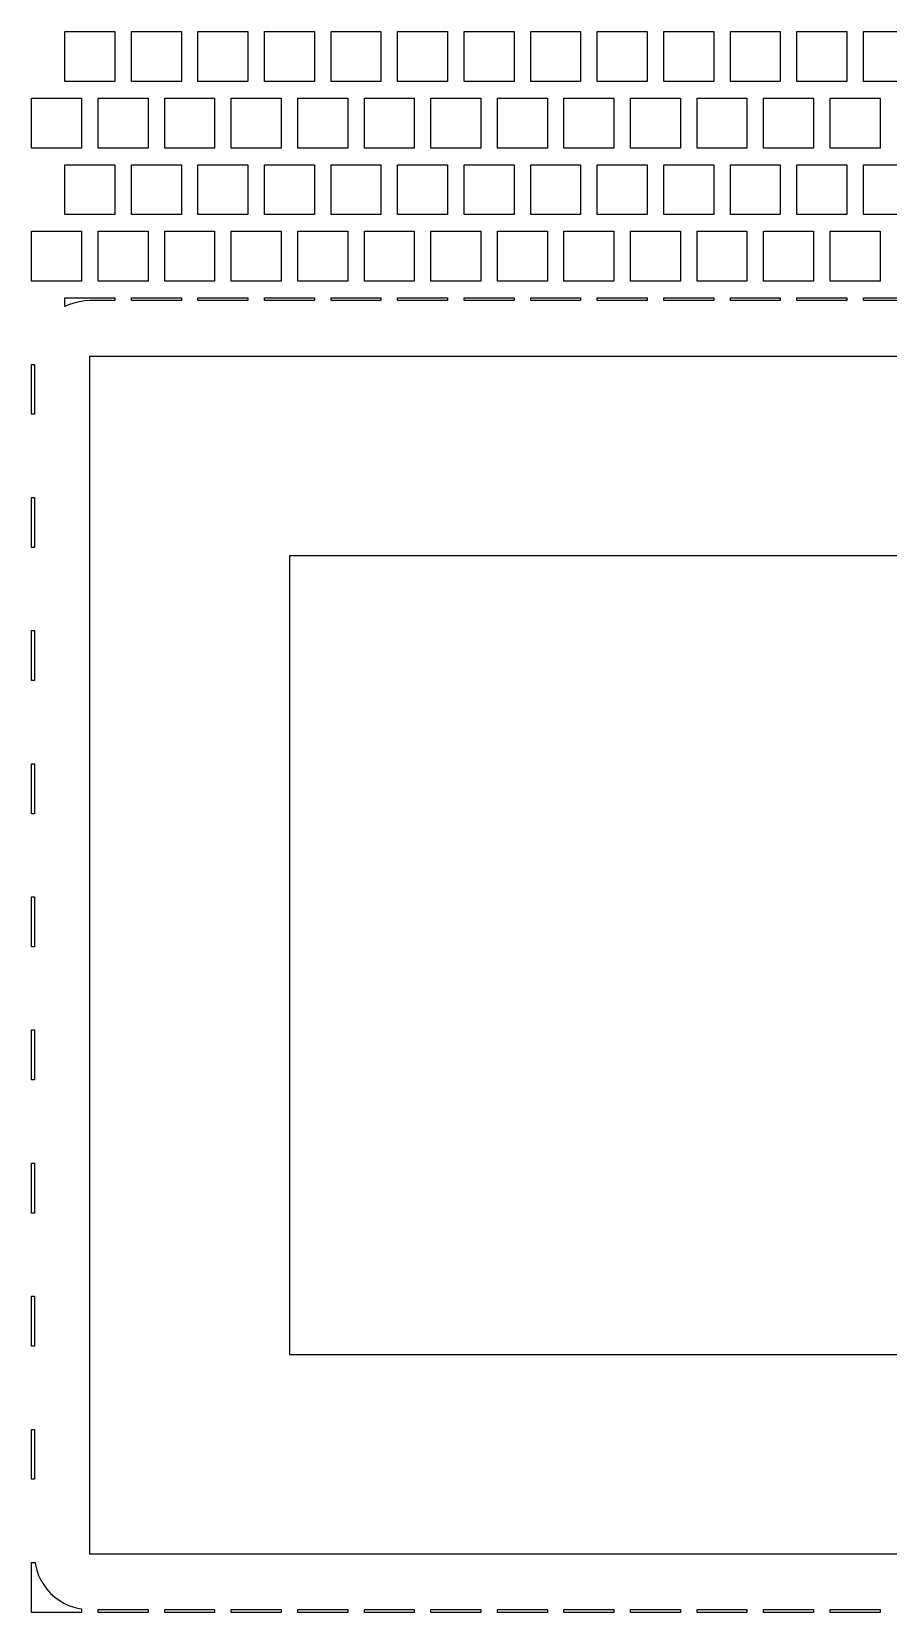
# Model space of a CAD drawing. Header units: metres. Extents: x 32 to 1978, y 32 to 1968.
# Drawn here: x 32.5 to 290, y 32.5 to 507.5 of the extents above; entities that cross this region are included whole.
import ezdxf

# ---------------------------------------------------------------- set-up
doc = ezdxf.new("R2010")
doc.units = ezdxf.units.M

msp = doc.modelspace()

# ---------------------------------------------------------------- linework, layer by layer
for points in [[(42.5, 492.5), (42.5, 507.5), (57.5, 507.5), (57.5, 492.5), (42.5, 492.5), (42.5, 492.5)], [(62.5, 492.5), (62.5, 507.5), (77.5, 507.5), (77.5, 492.5), (62.5, 492.5), (62.5, 492.5)], [(82.5, 492.5), (82.5, 507.5), (97.5, 507.5), (97.5, 492.5), (82.5, 492.5), (82.5, 492.5)], [(102.5, 492.5), (102.5, 507.5), (117.5, 507.5), (117.5, 492.5), (102.5, 492.5), (102.5, 492.5)], [(122.5, 492.5), (122.5, 507.5), (137.5, 507.5), (137.5, 492.5), (122.5, 492.5), (122.5, 492.5)], [(142.5, 492.5), (142.5, 507.5), (157.5, 507.5), (157.5, 492.5), (142.5, 492.5), (142.5, 492.5)], [(162.5, 492.5), (162.5, 507.5), (177.5, 507.5), (177.5, 492.5), (162.5, 492.5), (162.5, 492.5)], [(182.5, 492.5), (182.5, 507.5), (197.5, 507.5), (197.5, 492.5), (182.5, 492.5), (182.5, 492.5)], [(202.5, 492.5), (202.5, 507.5), (217.5, 507.5), (217.5, 492.5), (202.5, 492.5), (202.5, 492.5)], [(222.5, 492.5), (222.5, 507.5), (237.5, 507.5), (237.5, 492.5), (222.5, 492.5), (222.5, 492.5)], [(242.5, 492.5), (242.5, 507.5), (257.5, 507.5), (257.5, 492.5), (242.5, 492.5), (242.5, 492.5)], [(262.5, 492.5), (262.5, 507.5), (277.5, 507.5), (277.5, 492.5), (262.5, 492.5), (262.5, 492.5)], [(282.5, 492.5), (282.5, 507.5), (297.5, 507.5), (297.5, 492.5), (282.5, 492.5), (282.5, 492.5)], [(32.5, 472.5), (32.5, 487.5), (47.5, 487.5), (47.5, 472.5), (32.5, 472.5), (32.5, 472.5)], [(52.5, 472.5), (52.5, 487.5), (67.5, 487.5), (67.5, 472.5), (52.5, 472.5), (52.5, 472.5)], [(72.5, 472.5), (72.5, 487.5), (87.5, 487.5), (87.5, 472.5), (72.5, 472.5), (72.5, 472.5)], [(92.5, 472.5), (92.5, 487.5), (107.5, 487.5), (107.5, 472.5), (92.5, 472.5), (92.5, 472.5)], [(112.5, 472.5), (112.5, 487.5), (127.5, 487.5), (127.5, 472.5), (112.5, 472.5), (112.5, 472.5)], [(132.5, 472.5), (132.5, 487.5), (147.5, 487.5), (147.5, 472.5), (132.5, 472.5), (132.5, 472.5)], [(152.5, 472.5), (152.5, 487.5), (167.5, 487.5), (167.5, 472.5), (152.5, 472.5), (152.5, 472.5)], [(172.5, 472.5), (172.5, 487.5), (187.5, 487.5), (187.5, 472.5), (172.5, 472.5), (172.5, 472.5)], [(192.5, 472.5), (192.5, 487.5), (207.5, 487.5), (207.5, 472.5), (192.5, 472.5), (192.5, 472.5)], [(212.5, 472.5), (212.5, 487.5), (227.5, 487.5), (227.5, 472.5), (212.5, 472.5), (212.5, 472.5)], [(232.5, 472.5), (232.5, 487.5), (247.5, 487.5), (247.5, 472.5), (232.5, 472.5), (232.5, 472.5)], [(252.5, 472.5), (252.5, 487.5), (267.5, 487.5), (267.5, 472.5), (252.5, 472.5), (252.5, 472.5)], [(272.5, 472.5), (272.5, 487.5), (287.5, 487.5), (287.5, 472.5), (272.5, 472.5), (272.5, 472.5)], [(42.5, 452.5), (42.5, 467.5), (57.5, 467.5), (57.5, 452.5), (42.5, 452.5), (42.5, 452.5)], [(62.5, 452.5), (62.5, 467.5), (77.5, 467.5), (77.5, 452.5), (62.5, 452.5), (62.5, 452.5)], [(82.5, 452.5), (82.5, 467.5), (97.5, 467.5), (97.5, 452.5), (82.5, 452.5), (82.5, 452.5)], [(102.5, 452.5), (102.5, 467.5), (117.5, 467.5), (117.5, 452.5), (102.5, 452.5), (102.5, 452.5)], [(122.5, 452.5), (122.5, 467.5), (137.5, 467.5), (137.5, 452.5), (122.5, 452.5), (122.5, 452.5)], [(142.5, 452.5), (142.5, 467.5), (157.5, 467.5), (157.5, 452.5), (142.5, 452.5), (142.5, 452.5)], [(162.5, 452.5), (162.5, 467.5), (177.5, 467.5), (177.5, 452.5), (162.5, 452.5), (162.5, 452.5)], [(182.5, 452.5), (182.5, 467.5), (197.5, 467.5), (197.5, 452.5), (182.5, 452.5), (182.5, 452.5)], [(202.5, 452.5), (202.5, 467.5), (217.5, 467.5), (217.5, 452.5), (202.5, 452.5), (202.5, 452.5)], [(222.5, 452.5), (222.5, 467.5), (237.5, 467.5), (237.5, 452.5), (222.5, 452.5), (222.5, 452.5)], [(242.5, 452.5), (242.5, 467.5), (257.5, 467.5), (257.5, 452.5), (242.5, 452.5), (242.5, 452.5)], [(262.5, 452.5), (262.5, 467.5), (277.5, 467.5), (277.5, 452.5), (262.5, 452.5), (262.5, 452.5)], [(282.5, 452.5), (282.5, 467.5), (297.5, 467.5), (297.5, 452.5), (282.5, 452.5), (282.5, 452.5)], [(32.5, 432.5), (32.5, 447.5), (47.5, 447.5), (47.5, 432.5), (32.5, 432.5), (32.5, 432.5)], [(52.5, 432.5), (52.5, 447.5), (67.5, 447.5), (67.5, 432.5), (52.5, 432.5), (52.5, 432.5)], [(72.5, 432.5), (72.5, 447.5), (87.5, 447.5), (87.5, 432.5), (72.5, 432.5), (72.5, 432.5)], [(92.5, 432.5), (92.5, 447.5), (107.5, 447.5), (107.5, 432.5), (92.5, 432.5), (92.5, 432.5)], [(112.5, 432.5), (112.5, 447.5), (127.5, 447.5), (127.5, 432.5), (112.5, 432.5), (112.5, 432.5)], [(132.5, 432.5), (132.5, 447.5), (147.5, 447.5), (147.5, 432.5), (132.5, 432.5), (132.5, 432.5)], [(152.5, 432.5), (152.5, 447.5), (167.5, 447.5), (167.5, 432.5), (152.5, 432.5), (152.5, 432.5)], [(172.5, 432.5), (172.5, 447.5), (187.5, 447.5), (187.5, 432.5), (172.5, 432.5), (172.5, 432.5)], [(192.5, 432.5), (192.5, 447.5), (207.5, 447.5), (207.5, 432.5), (192.5, 432.5), (192.5, 432.5)], [(212.5, 432.5), (212.5, 447.5), (227.5, 447.5), (227.5, 432.5), (212.5, 432.5), (212.5, 432.5)], [(232.5, 432.5), (232.5, 447.5), (247.5, 447.5), (247.5, 432.5), (232.5, 432.5), (232.5, 432.5)], [(252.5, 432.5), (252.5, 447.5), (267.5, 447.5), (267.5, 432.5), (252.5, 432.5), (252.5, 432.5)], [(272.5, 432.5), (272.5, 447.5), (287.5, 447.5), (287.5, 432.5), (272.5, 432.5), (272.5, 432.5)], [(42.5, 424.87), (42.5, 427.5), (57.5, 427.5), (57.5, 426.67), (50, 426.67), (48.37, 426.59), (46.75, 426.35), (45.16, 425.95), (43.62, 425.4), (42.5, 424.87), (42.5, 424.87)], [(62.5, 426.67), (62.5, 427.5), (77.5, 427.5), (77.5, 426.67), (62.5, 426.67), (62.5, 426.67)], [(82.5, 426.67), (82.5, 427.5), (97.5, 427.5), (97.5, 426.67), (82.5, 426.67), (82.5, 426.67)], [(102.5, 426.67), (102.5, 427.5), (117.5, 427.5), (117.5, 426.67), (102.5, 426.67), (102.5, 426.67)], [(122.5, 426.67), (122.5, 427.5), (137.5, 427.5), (137.5, 426.67), (122.5, 426.67), (122.5, 426.67)], [(142.5, 426.67), (142.5, 427.5), (157.5, 427.5), (157.5, 426.67), (142.5, 426.67), (142.5, 426.67)], [(162.5, 426.67), (162.5, 427.5), (177.5, 427.5), (177.5, 426.67), (162.5, 426.67), (162.5, 426.67)], [(182.5, 426.67), (182.5, 427.5), (197.5, 427.5), (197.5, 426.67), (182.5, 426.67), (182.5, 426.67)], [(202.5, 426.67), (202.5, 427.5), (217.5, 427.5), (217.5, 426.67), (202.5, 426.67), (202.5, 426.67)], [(222.5, 426.67), (222.5, 427.5), (237.5, 427.5), (237.5, 426.67), (222.5, 426.67), (222.5, 426.67)], [(242.5, 426.67), (242.5, 427.5), (257.5, 427.5), (257.5, 426.67), (242.5, 426.67), (242.5, 426.67)], [(262.5, 426.67), (262.5, 427.5), (277.5, 427.5), (277.5, 426.67), (262.5, 426.67), (262.5, 426.67)], [(282.5, 426.67), (282.5, 427.5), (297.5, 427.5), (297.5, 426.67), (282.5, 426.67), (282.5, 426.67)], [(550, 217.5), (350, 50), (50, 50), (50, 410), (350, 410), (550, 242.5), (550, 237.5), (350, 350), (110, 350), (110, 110), (350, 110), (550, 222.5), (550, 217.5), (550, 217.5)], [(32.5, 392.5), (32.5, 407.5), (33.33, 407.5), (33.33, 392.5), (32.5, 392.5), (32.5, 392.5)], [(32.5, 352.5), (32.5, 367.5), (33.33, 367.5), (33.33, 352.5), (32.5, 352.5), (32.5, 352.5)], [(32.5, 352.5), (32.5, 367.5), (33.33, 367.5), (33.33, 352.5), (32.5, 352.5), (32.5, 352.5)], [(32.5, 312.5), (32.5, 327.5), (33.33, 327.5), (33.33, 312.5), (32.5, 312.5), (32.5, 312.5)], [(32.5, 312.5), (32.5, 327.5), (33.33, 327.5), (33.33, 312.5), (32.5, 312.5), (32.5, 312.5)], [(32.5, 272.5), (32.5, 287.5), (33.33, 287.5), (33.33, 272.5), (32.5, 272.5), (32.5, 272.5)], [(32.5, 272.5), (32.5, 287.5), (33.33, 287.5), (33.33, 272.5), (32.5, 272.5), (32.5, 272.5)], [(32.5, 232.5), (32.5, 247.5), (33.33, 247.5), (33.33, 232.5), (32.5, 232.5), (32.5, 232.5)], [(32.5, 232.5), (32.5, 247.5), (33.33, 247.5), (33.33, 232.5), (32.5, 232.5), (32.5, 232.5)], [(32.5, 192.5), (32.5, 207.5), (33.33, 207.5), (33.33, 192.5), (32.5, 192.5), (32.5, 192.5)], [(32.5, 192.5), (32.5, 207.5), (33.33, 207.5), (33.33, 192.5), (32.5, 192.5), (32.5, 192.5)], [(32.5, 152.5), (32.5, 167.5), (33.33, 167.5), (33.33, 152.5), (32.5, 152.5), (32.5, 152.5)], [(32.5, 152.5), (32.5, 167.5), (33.33, 167.5), (33.33, 152.5), (32.5, 152.5), (32.5, 152.5)], [(32.5, 112.5), (32.5, 127.5), (33.33, 127.5), (33.33, 112.5), (32.5, 112.5), (32.5, 112.5)], [(32.5, 112.5), (32.5, 127.5), (33.33, 127.5), (33.33, 112.5), (32.5, 112.5), (32.5, 112.5)], [(32.5, 72.5), (32.5, 87.5), (33.33, 87.5), (33.33, 72.5), (32.5, 72.5), (32.5, 72.5)], [(32.5, 72.5), (32.5, 87.5), (33.33, 87.5), (33.33, 72.5), (32.5, 72.5), (32.5, 72.5)], [(32.5, 32.5), (32.5, 47.5), (33.54, 47.5), (33.65, 46.75), (34.05, 45.16), (34.6, 43.62), (35.3, 42.14), (36.14, 40.74), (37.12, 39.43), (38.21, 38.21), (39.43, 37.12), (40.74, 36.14), (42.14, 35.3), (43.62, 34.6), (45.16, 34.05), (46.75, 33.65), (47.5, 33.54), (47.5, 32.5), (32.5, 32.5), (32.5, 32.5)], [(32.5, 32.5), (32.5, 47.5), (33.54, 47.5), (33.65, 46.75), (34.05, 45.16), (34.6, 43.62), (35.3, 42.14), (36.14, 40.74), (37.12, 39.43), (38.21, 38.21), (39.43, 37.12), (40.74, 36.14), (42.14, 35.3), (43.62, 34.6), (45.16, 34.05), (46.75, 33.65), (47.5, 33.54), (47.5, 32.5), (32.5, 32.5), (32.5, 32.5)], [(52.5, 32.5), (52.5, 33.33), (67.5, 33.33), (67.5, 32.5), (52.5, 32.5), (52.5, 32.5)], [(52.5, 32.5), (52.5, 33.33), (67.5, 33.33), (67.5, 32.5), (52.5, 32.5), (52.5, 32.5)], [(52.5, 32.5), (52.5, 33.33), (67.5, 33.33), (67.5, 32.5), (52.5, 32.5), (52.5, 32.5)], [(52.5, 32.5), (52.5, 33.33), (67.5, 33.33), (67.5, 32.5), (52.5, 32.5), (52.5, 32.5)], [(52.5, 32.5), (52.5, 33.33), (67.5, 33.33), (67.5, 32.5), (52.5, 32.5), (52.5, 32.5)], [(52.5, 32.5), (52.5, 33.33), (67.5, 33.33), (67.5, 32.5), (52.5, 32.5), (52.5, 32.5)], [(52.5, 32.5), (52.5, 33.33), (67.5, 33.33), (67.5, 32.5), (52.5, 32.5), (52.5, 32.5)], [(52.5, 32.5), (52.5, 33.33), (67.5, 33.33), (67.5, 32.5), (52.5, 32.5), (52.5, 32.5)], [(52.5, 32.5), (52.5, 33.33), (67.5, 33.33), (67.5, 32.5), (52.5, 32.5), (52.5, 32.5)], [(52.5, 32.5), (52.5, 33.33), (67.5, 33.33), (67.5, 32.5), (52.5, 32.5), (52.5, 32.5)], [(52.5, 32.5), (52.5, 33.33), (67.5, 33.33), (67.5, 32.5), (52.5, 32.5), (52.5, 32.5)], [(52.5, 32.5), (52.5, 33.33), (67.5, 33.33), (67.5, 32.5), (52.5, 32.5), (52.5, 32.5)], [(52.5, 32.5), (52.5, 33.33), (67.5, 33.33), (67.5, 32.5), (52.5, 32.5), (52.5, 32.5)], [(52.5, 32.5), (52.5, 33.33), (67.5, 33.33), (67.5, 32.5), (52.5, 32.5), (52.5, 32.5)], [(52.5, 32.5), (52.5, 33.33), (67.5, 33.33), (67.5, 32.5), (52.5, 32.5), (52.5, 32.5)], [(52.5, 32.5), (52.5, 33.33), (67.5, 33.33), (67.5, 32.5), (52.5, 32.5), (52.5, 32.5)], [(52.5, 32.5), (52.5, 33.33), (67.5, 33.33), (67.5, 32.5), (52.5, 32.5), (52.5, 32.5)], [(52.5, 32.5), (52.5, 33.33), (67.5, 33.33), (67.5, 32.5), (52.5, 32.5), (52.5, 32.5)], [(52.5, 32.5), (52.5, 33.33), (67.5, 33.33), (67.5, 32.5), (52.5, 32.5), (52.5, 32.5)], [(72.5, 32.5), (72.5, 33.33), (87.5, 33.33), (87.5, 32.5), (72.5, 32.5), (72.5, 32.5)], [(72.5, 32.5), (72.5, 33.33), (87.5, 33.33), (87.5, 32.5), (72.5, 32.5), (72.5, 32.5)], [(72.5, 32.5), (72.5, 33.33), (87.5, 33.33), (87.5, 32.5), (72.5, 32.5), (72.5, 32.5)], [(72.5, 32.5), (72.5, 33.33), (87.5, 33.33), (87.5, 32.5), (72.5, 32.5), (72.5, 32.5)], [(72.5, 32.5), (72.5, 33.33), (87.5, 33.33), (87.5, 32.5), (72.5, 32.5), (72.5, 32.5)], [(72.5, 32.5), (72.5, 33.33), (87.5, 33.33), (87.5, 32.5), (72.5, 32.5), (72.5, 32.5)], [(72.5, 32.5), (72.5, 33.33), (87.5, 33.33), (87.5, 32.5), (72.5, 32.5), (72.5, 32.5)], [(72.5, 32.5), (72.5, 33.33), (87.5, 33.33), (87.5, 32.5), (72.5, 32.5), (72.5, 32.5)], [(72.5, 32.5), (72.5, 33.33), (87.5, 33.33), (87.5, 32.5), (72.5, 32.5), (72.5, 32.5)], [(72.5, 32.5), (72.5, 33.33), (87.5, 33.33), (87.5, 32.5), (72.5, 32.5), (72.5, 32.5)], [(72.5, 32.5), (72.5, 33.33), (87.5, 33.33), (87.5, 32.5), (72.5, 32.5), (72.5, 32.5)], [(72.5, 32.5), (72.5, 33.33), (87.5, 33.33), (87.5, 32.5), (72.5, 32.5), (72.5, 32.5)], [(72.5, 32.5), (72.5, 33.33), (87.5, 33.33), (87.5, 32.5), (72.5, 32.5), (72.5, 32.5)], [(72.5, 32.5), (72.5, 33.33), (87.5, 33.33), (87.5, 32.5), (72.5, 32.5), (72.5, 32.5)], [(72.5, 32.5), (72.5, 33.33), (87.5, 33.33), (87.5, 32.5), (72.5, 32.5), (72.5, 32.5)], [(72.5, 32.5), (72.5, 33.33), (87.5, 33.33), (87.5, 32.5), (72.5, 32.5), (72.5, 32.5)], [(72.5, 32.5), (72.5, 33.33), (87.5, 33.33), (87.5, 32.5), (72.5, 32.5), (72.5, 32.5)], [(72.5, 32.5), (72.5, 33.33), (87.5, 33.33), (87.5, 32.5), (72.5, 32.5), (72.5, 32.5)], [(72.5, 32.5), (72.5, 33.33), (87.5, 33.33), (87.5, 32.5), (72.5, 32.5), (72.5, 32.5)], [(92.5, 32.5), (92.5, 33.33), (107.5, 33.33), (107.5, 32.5), (92.5, 32.5), (92.5, 32.5)], [(92.5, 32.5), (92.5, 33.33), (107.5, 33.33), (107.5, 32.5), (92.5, 32.5), (92.5, 32.5)], [(92.5, 32.5), (92.5, 33.33), (107.5, 33.33), (107.5, 32.5), (92.5, 32.5), (92.5, 32.5)], [(92.5, 32.5), (92.5, 33.33), (107.5, 33.33), (107.5, 32.5), (92.5, 32.5), (92.5, 32.5)], [(92.5, 32.5), (92.5, 33.33), (107.5, 33.33), (107.5, 32.5), (92.5, 32.5), (92.5, 32.5)], [(92.5, 32.5), (92.5, 33.33), (107.5, 33.33), (107.5, 32.5), (92.5, 32.5), (92.5, 32.5)], [(92.5, 32.5), (92.5, 33.33), (107.5, 33.33), (107.5, 32.5), (92.5, 32.5), (92.5, 32.5)], [(92.5, 32.5), (92.5, 33.33), (107.5, 33.33), (107.5, 32.5), (92.5, 32.5), (92.5, 32.5)], [(92.5, 32.5), (92.5, 33.33), (107.5, 33.33), (107.5, 32.5), (92.5, 32.5), (92.5, 32.5)], [(92.5, 32.5), (92.5, 33.33), (107.5, 33.33), (107.5, 32.5), (92.5, 32.5), (92.5, 32.5)], [(92.5, 32.5), (92.5, 33.33), (107.5, 33.33), (107.5, 32.5), (92.5, 32.5), (92.5, 32.5)], [(92.5, 32.5), (92.5, 33.33), (107.5, 33.33), (107.5, 32.5), (92.5, 32.5), (92.5, 32.5)], [(92.5, 32.5), (92.5, 33.33), (107.5, 33.33), (107.5, 32.5), (92.5, 32.5), (92.5, 32.5)], [(92.5, 32.5), (92.5, 33.33), (107.5, 33.33), (107.5, 32.5), (92.5, 32.5), (92.5, 32.5)], [(92.5, 32.5), (92.5, 33.33), (107.5, 33.33), (107.5, 32.5), (92.5, 32.5), (92.5, 32.5)], [(92.5, 32.5), (92.5, 33.33), (107.5, 33.33), (107.5, 32.5), (92.5, 32.5), (92.5, 32.5)], [(92.5, 32.5), (92.5, 33.33), (107.5, 33.33), (107.5, 32.5), (92.5, 32.5), (92.5, 32.5)], [(92.5, 32.5), (92.5, 33.33), (107.5, 33.33), (107.5, 32.5), (92.5, 32.5), (92.5, 32.5)], [(92.5, 32.5), (92.5, 33.33), (107.5, 33.33), (107.5, 32.5), (92.5, 32.5), (92.5, 32.5)], [(112.5, 32.5), (112.5, 33.33), (127.5, 33.33), (127.5, 32.5), (112.5, 32.5), (112.5, 32.5)], [(112.5, 32.5), (112.5, 33.33), (127.5, 33.33), (127.5, 32.5), (112.5, 32.5), (112.5, 32.5)], [(112.5, 32.5), (112.5, 33.33), (127.5, 33.33), (127.5, 32.5), (112.5, 32.5), (112.5, 32.5)], [(112.5, 32.5), (112.5, 33.33), (127.5, 33.33), (127.5, 32.5), (112.5, 32.5), (112.5, 32.5)], [(112.5, 32.5), (112.5, 33.33), (127.5, 33.33), (127.5, 32.5), (112.5, 32.5), (112.5, 32.5)], [(112.5, 32.5), (112.5, 33.33), (127.5, 33.33), (127.5, 32.5), (112.5, 32.5), (112.5, 32.5)], [(112.5, 32.5), (112.5, 33.33), (127.5, 33.33), (127.5, 32.5), (112.5, 32.5), (112.5, 32.5)], [(112.5, 32.5), (112.5, 33.33), (127.5, 33.33), (127.5, 32.5), (112.5, 32.5), (112.5, 32.5)], [(112.5, 32.5), (112.5, 33.33), (127.5, 33.33), (127.5, 32.5), (112.5, 32.5), (112.5, 32.5)], [(112.5, 32.5), (112.5, 33.33), (127.5, 33.33), (127.5, 32.5), (112.5, 32.5), (112.5, 32.5)], [(112.5, 32.5), (112.5, 33.33), (127.5, 33.33), (127.5, 32.5), (112.5, 32.5), (112.5, 32.5)], [(112.5, 32.5), (112.5, 33.33), (127.5, 33.33), (127.5, 32.5), (112.5, 32.5), (112.5, 32.5)], [(112.5, 32.5), (112.5, 33.33), (127.5, 33.33), (127.5, 32.5), (112.5, 32.5), (112.5, 32.5)], [(112.5, 32.5), (112.5, 33.33), (127.5, 33.33), (127.5, 32.5), (112.5, 32.5), (112.5, 32.5)], [(112.5, 32.5), (112.5, 33.33), (127.5, 33.33), (127.5, 32.5), (112.5, 32.5), (112.5, 32.5)], [(112.5, 32.5), (112.5, 33.33), (127.5, 33.33), (127.5, 32.5), (112.5, 32.5), (112.5, 32.5)], [(112.5, 32.5), (112.5, 33.33), (127.5, 33.33), (127.5, 32.5), (112.5, 32.5), (112.5, 32.5)], [(112.5, 32.5), (112.5, 33.33), (127.5, 33.33), (127.5, 32.5), (112.5, 32.5), (112.5, 32.5)], [(112.5, 32.5), (112.5, 33.33), (127.5, 33.33), (127.5, 32.5), (112.5, 32.5), (112.5, 32.5)], [(132.5, 32.5), (132.5, 33.33), (147.5, 33.33), (147.5, 32.5), (132.5, 32.5), (132.5, 32.5)], [(132.5, 32.5), (132.5, 33.33), (147.5, 33.33), (147.5, 32.5), (132.5, 32.5), (132.5, 32.5)], [(132.5, 32.5), (132.5, 33.33), (147.5, 33.33), (147.5, 32.5), (132.5, 32.5), (132.5, 32.5)], [(132.5, 32.5), (132.5, 33.33), (147.5, 33.33), (147.5, 32.5), (132.5, 32.5), (132.5, 32.5)], [(132.5, 32.5), (132.5, 33.33), (147.5, 33.33), (147.5, 32.5), (132.5, 32.5), (132.5, 32.5)], [(132.5, 32.5), (132.5, 33.33), (147.5, 33.33), (147.5, 32.5), (132.5, 32.5), (132.5, 32.5)], [(132.5, 32.5), (132.5, 33.33), (147.5, 33.33), (147.5, 32.5), (132.5, 32.5), (132.5, 32.5)], [(132.5, 32.5), (132.5, 33.33), (147.5, 33.33), (147.5, 32.5), (132.5, 32.5), (132.5, 32.5)], [(132.5, 32.5), (132.5, 33.33), (147.5, 33.33), (147.5, 32.5), (132.5, 32.5), (132.5, 32.5)], [(132.5, 32.5), (132.5, 33.33), (147.5, 33.33), (147.5, 32.5), (132.5, 32.5), (132.5, 32.5)], [(132.5, 32.5), (132.5, 33.33), (147.5, 33.33), (147.5, 32.5), (132.5, 32.5), (132.5, 32.5)], [(132.5, 32.5), (132.5, 33.33), (147.5, 33.33), (147.5, 32.5), (132.5, 32.5), (132.5, 32.5)], [(132.5, 32.5), (132.5, 33.33), (147.5, 33.33), (147.5, 32.5), (132.5, 32.5), (132.5, 32.5)], [(132.5, 32.5), (132.5, 33.33), (147.5, 33.33), (147.5, 32.5), (132.5, 32.5), (132.5, 32.5)], [(132.5, 32.5), (132.5, 33.33), (147.5, 33.33), (147.5, 32.5), (132.5, 32.5), (132.5, 32.5)], [(132.5, 32.5), (132.5, 33.33), (147.5, 33.33), (147.5, 32.5), (132.5, 32.5), (132.5, 32.5)], [(132.5, 32.5), (132.5, 33.33), (147.5, 33.33), (147.5, 32.5), (132.5, 32.5), (132.5, 32.5)], [(132.5, 32.5), (132.5, 33.33), (147.5, 33.33), (147.5, 32.5), (132.5, 32.5), (132.5, 32.5)], [(132.5, 32.5), (132.5, 33.33), (147.5, 33.33), (147.5, 32.5), (132.5, 32.5), (132.5, 32.5)], [(152.5, 32.5), (152.5, 33.33), (167.5, 33.33), (167.5, 32.5), (152.5, 32.5), (152.5, 32.5)], [(152.5, 32.5), (152.5, 33.33), (167.5, 33.33), (167.5, 32.5), (152.5, 32.5), (152.5, 32.5)], [(152.5, 32.5), (152.5, 33.33), (167.5, 33.33), (167.5, 32.5), (152.5, 32.5), (152.5, 32.5)], [(152.5, 32.5), (152.5, 33.33), (167.5, 33.33), (167.5, 32.5), (152.5, 32.5), (152.5, 32.5)], [(152.5, 32.5), (152.5, 33.33), (167.5, 33.33), (167.5, 32.5), (152.5, 32.5), (152.5, 32.5)], [(152.5, 32.5), (152.5, 33.33), (167.5, 33.33), (167.5, 32.5), (152.5, 32.5), (152.5, 32.5)], [(152.5, 32.5), (152.5, 33.33), (167.5, 33.33), (167.5, 32.5), (152.5, 32.5), (152.5, 32.5)], [(152.5, 32.5), (152.5, 33.33), (167.5, 33.33), (167.5, 32.5), (152.5, 32.5), (152.5, 32.5)], [(152.5, 32.5), (152.5, 33.33), (167.5, 33.33), (167.5, 32.5), (152.5, 32.5), (152.5, 32.5)], [(152.5, 32.5), (152.5, 33.33), (167.5, 33.33), (167.5, 32.5), (152.5, 32.5), (152.5, 32.5)], [(152.5, 32.5), (152.5, 33.33), (167.5, 33.33), (167.5, 32.5), (152.5, 32.5), (152.5, 32.5)], [(152.5, 32.5), (152.5, 33.33), (167.5, 33.33), (167.5, 32.5), (152.5, 32.5), (152.5, 32.5)], [(152.5, 32.5), (152.5, 33.33), (167.5, 33.33), (167.5, 32.5), (152.5, 32.5), (152.5, 32.5)], [(152.5, 32.5), (152.5, 33.33), (167.5, 33.33), (167.5, 32.5), (152.5, 32.5), (152.5, 32.5)], [(152.5, 32.5), (152.5, 33.33), (167.5, 33.33), (167.5, 32.5), (152.5, 32.5), (152.5, 32.5)], [(152.5, 32.5), (152.5, 33.33), (167.5, 33.33), (167.5, 32.5), (152.5, 32.5), (152.5, 32.5)], [(152.5, 32.5), (152.5, 33.33), (167.5, 33.33), (167.5, 32.5), (152.5, 32.5), (152.5, 32.5)], [(152.5, 32.5), (152.5, 33.33), (167.5, 33.33), (167.5, 32.5), (152.5, 32.5), (152.5, 32.5)], [(152.5, 32.5), (152.5, 33.33), (167.5, 33.33), (167.5, 32.5), (152.5, 32.5), (152.5, 32.5)], [(172.5, 32.5), (172.5, 33.33), (187.5, 33.33), (187.5, 32.5), (172.5, 32.5), (172.5, 32.5)], [(172.5, 32.5), (172.5, 33.33), (187.5, 33.33), (187.5, 32.5), (172.5, 32.5), (172.5, 32.5)], [(172.5, 32.5), (172.5, 33.33), (187.5, 33.33), (187.5, 32.5), (172.5, 32.5), (172.5, 32.5)], [(172.5, 32.5), (172.5, 33.33), (187.5, 33.33), (187.5, 32.5), (172.5, 32.5), (172.5, 32.5)], [(172.5, 32.5), (172.5, 33.33), (187.5, 33.33), (187.5, 32.5), (172.5, 32.5), (172.5, 32.5)], [(172.5, 32.5), (172.5, 33.33), (187.5, 33.33), (187.5, 32.5), (172.5, 32.5), (172.5, 32.5)], [(172.5, 32.5), (172.5, 33.33), (187.5, 33.33), (187.5, 32.5), (172.5, 32.5), (172.5, 32.5)], [(172.5, 32.5), (172.5, 33.33), (187.5, 33.33), (187.5, 32.5), (172.5, 32.5), (172.5, 32.5)], [(172.5, 32.5), (172.5, 33.33), (187.5, 33.33), (187.5, 32.5), (172.5, 32.5), (172.5, 32.5)], [(172.5, 32.5), (172.5, 33.33), (187.5, 33.33), (187.5, 32.5), (172.5, 32.5), (172.5, 32.5)], [(172.5, 32.5), (172.5, 33.33), (187.5, 33.33), (187.5, 32.5), (172.5, 32.5), (172.5, 32.5)], [(172.5, 32.5), (172.5, 33.33), (187.5, 33.33), (187.5, 32.5), (172.5, 32.5), (172.5, 32.5)], [(172.5, 32.5), (172.5, 33.33), (187.5, 33.33), (187.5, 32.5), (172.5, 32.5), (172.5, 32.5)], [(172.5, 32.5), (172.5, 33.33), (187.5, 33.33), (187.5, 32.5), (172.5, 32.5), (172.5, 32.5)], [(172.5, 32.5), (172.5, 33.33), (187.5, 33.33), (187.5, 32.5), (172.5, 32.5), (172.5, 32.5)], [(172.5, 32.5), (172.5, 33.33), (187.5, 33.33), (187.5, 32.5), (172.5, 32.5), (172.5, 32.5)], [(172.5, 32.5), (172.5, 33.33), (187.5, 33.33), (187.5, 32.5), (172.5, 32.5), (172.5, 32.5)], [(172.5, 32.5), (172.5, 33.33), (187.5, 33.33), (187.5, 32.5), (172.5, 32.5), (172.5, 32.5)], [(172.5, 32.5), (172.5, 33.33), (187.5, 33.33), (187.5, 32.5), (172.5, 32.5), (172.5, 32.5)], [(192.5, 32.5), (192.5, 33.33), (207.5, 33.33), (207.5, 32.5), (192.5, 32.5), (192.5, 32.5)], [(192.5, 32.5), (192.5, 33.33), (207.5, 33.33), (207.5, 32.5), (192.5, 32.5), (192.5, 32.5)], [(192.5, 32.5), (192.5, 33.33), (207.5, 33.33), (207.5, 32.5), (192.5, 32.5), (192.5, 32.5)], [(192.5, 32.5), (192.5, 33.33), (207.5, 33.33), (207.5, 32.5), (192.5, 32.5), (192.5, 32.5)], [(192.5, 32.5), (192.5, 33.33), (207.5, 33.33), (207.5, 32.5), (192.5, 32.5), (192.5, 32.5)], [(192.5, 32.5), (192.5, 33.33), (207.5, 33.33), (207.5, 32.5), (192.5, 32.5), (192.5, 32.5)], [(192.5, 32.5), (192.5, 33.33), (207.5, 33.33), (207.5, 32.5), (192.5, 32.5), (192.5, 32.5)], [(192.5, 32.5), (192.5, 33.33), (207.5, 33.33), (207.5, 32.5), (192.5, 32.5), (192.5, 32.5)], [(192.5, 32.5), (192.5, 33.33), (207.5, 33.33), (207.5, 32.5), (192.5, 32.5), (192.5, 32.5)], [(192.5, 32.5), (192.5, 33.33), (207.5, 33.33), (207.5, 32.5), (192.5, 32.5), (192.5, 32.5)], [(192.5, 32.5), (192.5, 33.33), (207.5, 33.33), (207.5, 32.5), (192.5, 32.5), (192.5, 32.5)], [(192.5, 32.5), (192.5, 33.33), (207.5, 33.33), (207.5, 32.5), (192.5, 32.5), (192.5, 32.5)], [(192.5, 32.5), (192.5, 33.33), (207.5, 33.33), (207.5, 32.5), (192.5, 32.5), (192.5, 32.5)], [(192.5, 32.5), (192.5, 33.33), (207.5, 33.33), (207.5, 32.5), (192.5, 32.5), (192.5, 32.5)], [(192.5, 32.5), (192.5, 33.33), (207.5, 33.33), (207.5, 32.5), (192.5, 32.5), (192.5, 32.5)], [(192.5, 32.5), (192.5, 33.33), (207.5, 33.33), (207.5, 32.5), (192.5, 32.5), (192.5, 32.5)], [(192.5, 32.5), (192.5, 33.33), (207.5, 33.33), (207.5, 32.5), (192.5, 32.5), (192.5, 32.5)], [(192.5, 32.5), (192.5, 33.33), (207.5, 33.33), (207.5, 32.5), (192.5, 32.5), (192.5, 32.5)], [(192.5, 32.5), (192.5, 33.33), (207.5, 33.33), (207.5, 32.5), (192.5, 32.5), (192.5, 32.5)], [(212.5, 32.5), (212.5, 33.33), (227.5, 33.33), (227.5, 32.5), (212.5, 32.5), (212.5, 32.5)], [(212.5, 32.5), (212.5, 33.33), (227.5, 33.33), (227.5, 32.5), (212.5, 32.5), (212.5, 32.5)], [(212.5, 32.5), (212.5, 33.33), (227.5, 33.33), (227.5, 32.5), (212.5, 32.5), (212.5, 32.5)], [(212.5, 32.5), (212.5, 33.33), (227.5, 33.33), (227.5, 32.5), (212.5, 32.5), (212.5, 32.5)], [(212.5, 32.5), (212.5, 33.33), (227.5, 33.33), (227.5, 32.5), (212.5, 32.5), (212.5, 32.5)], [(212.5, 32.5), (212.5, 33.33), (227.5, 33.33), (227.5, 32.5), (212.5, 32.5), (212.5, 32.5)], [(212.5, 32.5), (212.5, 33.33), (227.5, 33.33), (227.5, 32.5), (212.5, 32.5), (212.5, 32.5)], [(212.5, 32.5), (212.5, 33.33), (227.5, 33.33), (227.5, 32.5), (212.5, 32.5), (212.5, 32.5)], [(212.5, 32.5), (212.5, 33.33), (227.5, 33.33), (227.5, 32.5), (212.5, 32.5), (212.5, 32.5)], [(212.5, 32.5), (212.5, 33.33), (227.5, 33.33), (227.5, 32.5), (212.5, 32.5), (212.5, 32.5)], [(212.5, 32.5), (212.5, 33.33), (227.5, 33.33), (227.5, 32.5), (212.5, 32.5), (212.5, 32.5)], [(212.5, 32.5), (212.5, 33.33), (227.5, 33.33), (227.5, 32.5), (212.5, 32.5), (212.5, 32.5)], [(212.5, 32.5), (212.5, 33.33), (227.5, 33.33), (227.5, 32.5), (212.5, 32.5), (212.5, 32.5)], [(212.5, 32.5), (212.5, 33.33), (227.5, 33.33), (227.5, 32.5), (212.5, 32.5), (212.5, 32.5)], [(212.5, 32.5), (212.5, 33.33), (227.5, 33.33), (227.5, 32.5), (212.5, 32.5), (212.5, 32.5)], [(212.5, 32.5), (212.5, 33.33), (227.5, 33.33), (227.5, 32.5), (212.5, 32.5), (212.5, 32.5)], [(212.5, 32.5), (212.5, 33.33), (227.5, 33.33), (227.5, 32.5), (212.5, 32.5), (212.5, 32.5)], [(212.5, 32.5), (212.5, 33.33), (227.5, 33.33), (227.5, 32.5), (212.5, 32.5), (212.5, 32.5)], [(212.5, 32.5), (212.5, 33.33), (227.5, 33.33), (227.5, 32.5), (212.5, 32.5), (212.5, 32.5)], [(232.5, 32.5), (232.5, 33.33), (247.5, 33.33), (247.5, 32.5), (232.5, 32.5), (232.5, 32.5)], [(232.5, 32.5), (232.5, 33.33), (247.5, 33.33), (247.5, 32.5), (232.5, 32.5), (232.5, 32.5)], [(232.5, 32.5), (232.5, 33.33), (247.5, 33.33), (247.5, 32.5), (232.5, 32.5), (232.5, 32.5)], [(232.5, 32.5), (232.5, 33.33), (247.5, 33.33), (247.5, 32.5), (232.5, 32.5), (232.5, 32.5)], [(232.5, 32.5), (232.5, 33.33), (247.5, 33.33), (247.5, 32.5), (232.5, 32.5), (232.5, 32.5)], [(232.5, 32.5), (232.5, 33.33), (247.5, 33.33), (247.5, 32.5), (232.5, 32.5), (232.5, 32.5)], [(232.5, 32.5), (232.5, 33.33), (247.5, 33.33), (247.5, 32.5), (232.5, 32.5), (232.5, 32.5)], [(232.5, 32.5), (232.5, 33.33), (247.5, 33.33), (247.5, 32.5), (232.5, 32.5), (232.5, 32.5)], [(232.5, 32.5), (232.5, 33.33), (247.5, 33.33), (247.5, 32.5), (232.5, 32.5), (232.5, 32.5)], [(232.5, 32.5), (232.5, 33.33), (247.5, 33.33), (247.5, 32.5), (232.5, 32.5), (232.5, 32.5)], [(232.5, 32.5), (232.5, 33.33), (247.5, 33.33), (247.5, 32.5), (232.5, 32.5), (232.5, 32.5)], [(232.5, 32.5), (232.5, 33.33), (247.5, 33.33), (247.5, 32.5), (232.5, 32.5), (232.5, 32.5)], [(232.5, 32.5), (232.5, 33.33), (247.5, 33.33), (247.5, 32.5), (232.5, 32.5), (232.5, 32.5)], [(232.5, 32.5), (232.5, 33.33), (247.5, 33.33), (247.5, 32.5), (232.5, 32.5), (232.5, 32.5)], [(232.5, 32.5), (232.5, 33.33), (247.5, 33.33), (247.5, 32.5), (232.5, 32.5), (232.5, 32.5)], [(232.5, 32.5), (232.5, 33.33), (247.5, 33.33), (247.5, 32.5), (232.5, 32.5), (232.5, 32.5)], [(232.5, 32.5), (232.5, 33.33), (247.5, 33.33), (247.5, 32.5), (232.5, 32.5), (232.5, 32.5)], [(232.5, 32.5), (232.5, 33.33), (247.5, 33.33), (247.5, 32.5), (232.5, 32.5), (232.5, 32.5)], [(232.5, 32.5), (232.5, 33.33), (247.5, 33.33), (247.5, 32.5), (232.5, 32.5), (232.5, 32.5)], [(252.5, 32.5), (252.5, 33.33), (267.5, 33.33), (267.5, 32.5), (252.5, 32.5), (252.5, 32.5)], [(252.5, 32.5), (252.5, 33.33), (267.5, 33.33), (267.5, 32.5), (252.5, 32.5), (252.5, 32.5)], [(252.5, 32.5), (252.5, 33.33), (267.5, 33.33), (267.5, 32.5), (252.5, 32.5), (252.5, 32.5)], [(252.5, 32.5), (252.5, 33.33), (267.5, 33.33), (267.5, 32.5), (252.5, 32.5), (252.5, 32.5)], [(252.5, 32.5), (252.5, 33.33), (267.5, 33.33), (267.5, 32.5), (252.5, 32.5), (252.5, 32.5)], [(252.5, 32.5), (252.5, 33.33), (267.5, 33.33), (267.5, 32.5), (252.5, 32.5), (252.5, 32.5)], [(252.5, 32.5), (252.5, 33.33), (267.5, 33.33), (267.5, 32.5), (252.5, 32.5), (252.5, 32.5)], [(252.5, 32.5), (252.5, 33.33), (267.5, 33.33), (267.5, 32.5), (252.5, 32.5), (252.5, 32.5)], [(252.5, 32.5), (252.5, 33.33), (267.5, 33.33), (267.5, 32.5), (252.5, 32.5), (252.5, 32.5)], [(252.5, 32.5), (252.5, 33.33), (267.5, 33.33), (267.5, 32.5), (252.5, 32.5), (252.5, 32.5)], [(252.5, 32.5), (252.5, 33.33), (267.5, 33.33), (267.5, 32.5), (252.5, 32.5), (252.5, 32.5)], [(252.5, 32.5), (252.5, 33.33), (267.5, 33.33), (267.5, 32.5), (252.5, 32.5), (252.5, 32.5)], [(252.5, 32.5), (252.5, 33.33), (267.5, 33.33), (267.5, 32.5), (252.5, 32.5), (252.5, 32.5)], [(252.5, 32.5), (252.5, 33.33), (267.5, 33.33), (267.5, 32.5), (252.5, 32.5), (252.5, 32.5)], [(252.5, 32.5), (252.5, 33.33), (267.5, 33.33), (267.5, 32.5), (252.5, 32.5), (252.5, 32.5)], [(252.5, 32.5), (252.5, 33.33), (267.5, 33.33), (267.5, 32.5), (252.5, 32.5), (252.5, 32.5)], [(252.5, 32.5), (252.5, 33.33), (267.5, 33.33), (267.5, 32.5), (252.5, 32.5), (252.5, 32.5)], [(252.5, 32.5), (252.5, 33.33), (267.5, 33.33), (267.5, 32.5), (252.5, 32.5), (252.5, 32.5)], [(252.5, 32.5), (252.5, 33.33), (267.5, 33.33), (267.5, 32.5), (252.5, 32.5), (252.5, 32.5)], [(272.5, 32.5), (272.5, 33.33), (287.5, 33.33), (287.5, 32.5), (272.5, 32.5), (272.5, 32.5)], [(272.5, 32.5), (272.5, 33.33), (287.5, 33.33), (287.5, 32.5), (272.5, 32.5), (272.5, 32.5)], [(272.5, 32.5), (272.5, 33.33), (287.5, 33.33), (287.5, 32.5), (272.5, 32.5), (272.5, 32.5)], [(272.5, 32.5), (272.5, 33.33), (287.5, 33.33), (287.5, 32.5), (272.5, 32.5), (272.5, 32.5)], [(272.5, 32.5), (272.5, 33.33), (287.5, 33.33), (287.5, 32.5), (272.5, 32.5), (272.5, 32.5)], [(272.5, 32.5), (272.5, 33.33), (287.5, 33.33), (287.5, 32.5), (272.5, 32.5), (272.5, 32.5)], [(272.5, 32.5), (272.5, 33.33), (287.5, 33.33), (287.5, 32.5), (272.5, 32.5), (272.5, 32.5)], [(272.5, 32.5), (272.5, 33.33), (287.5, 33.33), (287.5, 32.5), (272.5, 32.5), (272.5, 32.5)], [(272.5, 32.5), (272.5, 33.33), (287.5, 33.33), (287.5, 32.5), (272.5, 32.5), (272.5, 32.5)], [(272.5, 32.5), (272.5, 33.33), (287.5, 33.33), (287.5, 32.5), (272.5, 32.5), (272.5, 32.5)], [(272.5, 32.5), (272.5, 33.33), (287.5, 33.33), (287.5, 32.5), (272.5, 32.5), (272.5, 32.5)], [(272.5, 32.5), (272.5, 33.33), (287.5, 33.33), (287.5, 32.5), (272.5, 32.5), (272.5, 32.5)], [(272.5, 32.5), (272.5, 33.33), (287.5, 33.33), (287.5, 32.5), (272.5, 32.5), (272.5, 32.5)], [(272.5, 32.5), (272.5, 33.33), (287.5, 33.33), (287.5, 32.5), (272.5, 32.5), (272.5, 32.5)], [(272.5, 32.5), (272.5, 33.33), (287.5, 33.33), (287.5, 32.5), (272.5, 32.5), (272.5, 32.5)], [(272.5, 32.5), (272.5, 33.33), (287.5, 33.33), (287.5, 32.5), (272.5, 32.5), (272.5, 32.5)], [(272.5, 32.5), (272.5, 33.33), (287.5, 33.33), (287.5, 32.5), (272.5, 32.5), (272.5, 32.5)], [(272.5, 32.5), (272.5, 33.33), (287.5, 33.33), (287.5, 32.5), (272.5, 32.5), (272.5, 32.5)], [(272.5, 32.5), (272.5, 33.33), (287.5, 33.33), (287.5, 32.5), (272.5, 32.5), (272.5, 32.5)]]:
    msp.add_lwpolyline(points)

doc.saveas('drawing.dxf')
